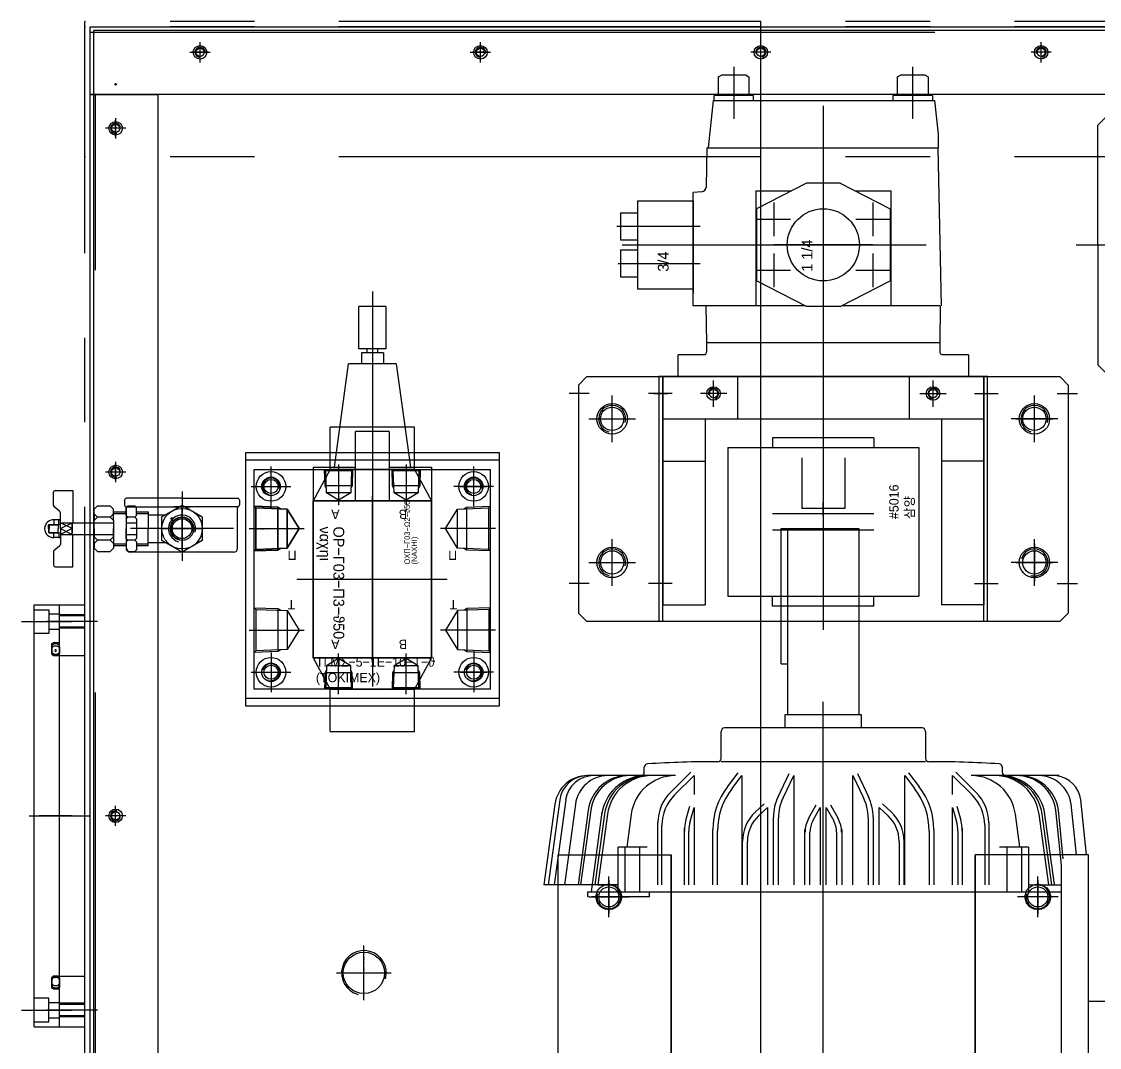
# Model space of a CAD drawing. Header units: millimetres. Extents: x 10462777 to 22643323, y 453826 to 1389191.
# Drawn here: x 11327809 to 11328447, y 601191 to 601799 of the extents above; entities that cross this region are included whole.
import ezdxf
from ezdxf.enums import TextEntityAlignment as Align

# ---------------------------------------------------------------- set-up
doc = ezdxf.new("R2010")
doc.units = ezdxf.units.MM
doc.header["$LTSCALE"] = 200
doc.header["$MEASUREMENT"] = 0
for name, pattern in [('CENTER', [2, 1.25, -0.25, 0.25, -0.25]), ('DASHED', [3.5, 2, -1.5]), ('HIDDEN', [3.75, 2.5, -1.25])]:
    doc.linetypes.add(name, pattern=pattern)
doc.layers.get('0').update_dxf_attribs({"linetype": 'CONTINUOUS'})
doc.layers.add('01-외형선', color=7, linetype='CONTINUOUS', lineweight=25)
for name, color, linetype in [('1', 1, 'CENTER'), ('1 Center', 1, 'CENTER'), ('2', 2, 'CONTINUOUS'), ('3 Hidden', 3, 'HIDDEN'), ('BOM', 6, 'CONTINUOUS'), ('BOM-T', 4, 'CONTINUOUS'), ('C', 1, 'CENTER'), ('CENTER', 1, 'CONTINUOUS'), ('HIDDEN', 7, 'HIDDEN'), ('THIN', 3, 'CONTINUOUS')]:
    doc.layers.add(name, color=color, linetype=linetype)
doc.styles.get("Standard").update_dxf_attribs({"font": 'SYMBOL'})

# ---------------------------------------------------------------- blocks, each defined once
blk = doc.blocks.new('A$C786C0FE7')
at = {"color": 1, "linetype": 'Continuous'}
for p, q in [((101.5, 96), (114.5, 96)), ((101.5, 96), (101.5, 80.9)), ((114.5, 96), (114.5, 10)), ((-49, 75.9), (-29, 78)), ((-29, 78), (-21, 78)), ((-21, 77.85), (72.5, 79.83)), ((-21, 10), (-21, 77.9)), ((72.5, 79.28), (94.5, 78.9)), ((72.5, 78.9), (72.5, 20.97)), ((94.5, 78.9), (99.5, 78.9)), ((94.5, 78.9), (94.5, -58.9)), ((-64, 70.27), (-63, 72)), ((-64, 70.27), (-64, 55.73)), ((-63, 72), (-52, 72)), ((-52, 74.66), (-49, 74.66)), ((-52, 74.66), (-52, 51.26)), ((-49, 10), (-49, 75.9)), ((-63, 54), (-64, 55.73)), ((-52, 54), (-63, 54)), ((-52, 51.26), (-49, 51.26)), ((0, 20), (15.21, 49.5)), ((4.5, 28.73), (4.5, 50)), ((4.5, 50), (72.5, 50)), ((15.21, 49.5), (57.79, 49.5)), ((73, 20), (57.79, 49.5)), ((0, 20), (0, 0)), ((73, 20), (73, 0)), ((-49, -55.05), (-49, 10)), ((-21, -58.9), (-21, 10)), ((114.5, 10), (114.5, -76)), ((73, 0), (57.79, -29.5)), ((0, 0), (15.21, -29.5)), ((72.5, -0.97), (72.5, -67)), ((4.5, -30), (4.5, -8.73)), ((-49, -31.26), (-52, -31.26)), ((-52, -31.26), (-52, -54.65)), ((4.5, -30), (72.5, -30)), ((15.21, -29.5), (57.79, -29.5)), ((-64, -35.73), (-63, -34)), ((-64, -35.73), (-64, -50.27)), ((-63, -34), (-52, -34)), ((-63, -52), (-64, -50.27)), ((-52, -52), (-63, -52)), ((-52, -54.74), (-49, -54.74)), ((-21, -58), (-49, -55.05)), ((2.11, -59.24), (-21, -58.84)), ((5.05, -61.98), (5.49, -67)), ((94.5, -58.9), (72.5, -59.28)), ((99.5, -58.9), (94.5, -58.9)), ((101.5, -60.9), (101.5, -76)), ((72.5, -67), (5.49, -67)), ((10.5, -67), (62.5, -67)), ((10.5, -100), (10.5, -67)), ((55.25, -67), (65, -67)), ((62.5, -100), (62.5, -67)), ((114.5, -76), (101.5, -76)), ((114.5, -76), (101.5, -76)), ((10.5, -100), (62.5, -100)), ((17.5, -110), (17.5, -100)), ((33.5, -110), (33.5, -100)), ((39.5, -110), (39.5, -100)), ((55.5, -110), (55.5, -100)), ((17.5, -110), (33.5, -110)), ((39.5, -110), (55.5, -110))]:
    blk.add_line(p, q, dxfattribs=at)
at = {"color": 1, "linetype": 'CENTER'}
for p, q in [((36.5, -79.34), (36.5, 70.93)), ((-38.18, 63), (-68.95, 63)), ((21.4, 49.35), (21.4, 29.35)), ((51.6, 49.35), (51.6, 29.35)), ((11.4, 39.35), (31.4, 39.35)), ((36.5, 39.35), (36.5, -19.35)), ((41.6, 39.35), (61.6, 39.35)), ((-45.87, 10), (214.81, 10)), ((11.5, 10), (61.5, 10)), ((21.4, -9.35), (21.4, -29.35)), ((51.6, -9.35), (51.6, -29.35)), ((11.4, -19.35), (31.4, -19.35)), ((41.6, -19.35), (61.6, -19.35)), ((-68.95, -43), (-38.18, -43)), ((25.5, -112.29), (25.5, -62.92)), ((36.5, -109.12), (36.5, -62.92)), ((47.5, -111.55), (47.5, -62.92))]:
    blk.add_line(p, q, dxfattribs=at)
at = {"color": 1, "linetype": 'DASHED'}
for p, q in [((162.5, 22.69), (192.5, 22.69)), ((192.5, 22.69), (192.5, -2.69)), ((162.5, -2.69), (192.5, -2.69))]:
    blk.add_line(p, q, dxfattribs=at)
at = {"color": 1, "linetype": 'Continuous'}
for centre, major_axis, start_param, end_param in [((99.5, 80.9), (1.41, 1.41), 3.926991, 5.497787), ((36.5, 10), (-15.1, 15.1), 3.926991, 10.210176), ((2.06, -62.24), (-2.12, 2.12), 4.014259, 5.480333), ((99.5, -60.9), (-1.41, 1.41), 3.926991, 5.497787)]:
    blk.add_ellipse(centre, major_axis=major_axis, ratio=1, start_param=start_param, end_param=end_param, dxfattribs=at)
blk = doc.blocks.new('A$C28DE4712')
at = {"rotation": 180}
blk.add_blockref('A$C786C0FE7', (857.1, 465.46), dxfattribs=at)
at = {"color": 1, "char_height": 6.4, "attachment_point": 7}
for s, insert in [('3/4', (804.74, 546.94)), ('1 1/4', (804.74, 461.79))]:
    blk.add_mtext(s, dxfattribs=dict(at, insert=insert))
blk = doc.blocks.new('A$C58A3008E')
at = {"color": 4}
for p, q in [((181.98, 158.89), (134.17, 165.43)), ((134.17, 136.93), (134.17, 165.43)), ((184.38, 156.04), (134.17, 162.91)), ((184.38, 152.54), (134.17, 159.41)), ((181.98, 146.76), (134.17, 153.3)), ((178.38, 139.17), (134.17, 145.22)), ((178.38, 137.66), (134.17, 143.71)), ((134.17, 121.45), (134.17, 141)), ((127, 139.5), (130, 139.5)), ((130, 139.5), (130, -141)), ((177.24, 131.03), (130, 137.5)), ((175.98, 129.55), (134.17, 135.28)), ((198.79, 87.6), (198.79, 139.62)), ((134.17, 133.48), (134.17, 121.45)), ((175.98, 127.76), (134.17, 133.48)), ((127, 102.87), (127, 121.45)), ((130, 121.45), (156.39, 121.45)), ((156.39, 104.33), (156.39, 121.45)), ((130, 117.28), (156.39, 117.28)), ((175.98, 113.74), (156.39, 116.42)), ((130, 108.72), (156.39, 108.72)), ((127, 102.87), (130, 102.87)), ((200.79, 106), (203.71, 106)), ((134.17, 97.94), (171.06, 97.94)), ((134.17, 95.55), (169.52, 95.55)), ((188.89, 90.47), (200.77, 78.38)), ((187.35, 88.07), (198.79, 76.43)), ((134.17, 82.2), (167.65, 82.2)), ((134.17, 79.62), (165.96, 79.62)), ((171.7, 78.81), (180, 76.43)), ((172.43, 81.35), (180.73, 78.97)), ((180, 76.43), (134.17, 76.43)), ((198.79, 76.43), (187.68, 76.43)), ((134.17, 65.44), (166.78, 65.44)), ((134.17, 62.66), (165.84, 62.66)), ((207, 0), (207, 60.5)), ((208.98, 60.5), (225, 60.5)), ((227, 0), (227, 58.5)), ((191.23, 54.03), (198.79, 48.22)), ((192.17, 56.81), (200.48, 50.42)), ((198.79, 48.22), (134.17, 48.22)), ((134.17, 47.77), (161.12, 47.77)), ((134.17, 44.91), (159.88, 44.91)), ((175.06, 38.35), (180, 33.09)), ((177.18, 40.34), (182.12, 35.09)), ((180, 33.09), (134.17, 33.09)), ((134.17, 29.52), (174.26, 29.52)), ((134.17, 26.57), (173.67, 26.57)), ((186.3, 26.78), (200.05, 20.16)), ((185.7, 23.83), (198.79, 17.54)), ((227, 22.5), (235, 22.5)), ((235, 22.5), (235, -22.5)), ((235, 21), (345, 21)), ((265, 25), (345, 25)), ((265, 25), (265, 21)), ((345, 25), (345, -21)), ((198.79, 17.54), (134.17, 17.54)), ((134.17, 10.88), (166.89, 10.88)), ((134.17, 7.9), (165.31, 7.9)), ((173.43, 8.72), (181.41, 4.31)), ((180, 1.76), (134.17, 1.76)), ((172.02, 6.16), (180, 1.76)), ((207, -60.5), (207, 0)), ((227, -58.5), (227, 0)), ((134.17, -1.76), (180, -1.76)), ((180, -1.76), (172.02, -6.16)), ((181.41, -4.31), (173.43, -8.72)), ((165.31, -7.9), (134.17, -7.9)), ((166.89, -10.88), (134.17, -10.88)), ((134.17, -17.54), (198.79, -17.54)), ((198.79, -17.54), (185.7, -23.83)), ((200.05, -20.16), (186.3, -26.78)), ((235, -22.5), (227, -22.5)), ((345, -21), (235, -21)), ((173.67, -26.57), (134.17, -26.57)), ((174.26, -29.52), (134.17, -29.52)), ((134.17, -33.09), (180, -33.09)), ((180, -33.09), (175.06, -38.34)), ((182.12, -35.09), (177.18, -40.34)), ((159.88, -44.91), (134.17, -44.91)), ((161.12, -47.77), (134.17, -47.77)), ((134.17, -48.22), (198.79, -48.22)), ((198.79, -48.22), (191.23, -54.03)), ((200.48, -50.42), (192.17, -56.81)), ((165.84, -62.66), (134.17, -62.66)), ((225, -60.5), (208.98, -60.5)), ((166.78, -65.44), (134.17, -65.44)), ((134.17, -76.43), (180, -76.43)), ((180, -76.43), (171.7, -78.81)), ((198.79, -76.43), (187.35, -88.07)), ((187.68, -76.43), (198.79, -76.43)), ((165.96, -79.62), (134.17, -79.62)), ((167.65, -82.2), (134.17, -82.2)), ((180.73, -78.97), (172.43, -81.35)), ((200.77, -78.38), (188.88, -90.47)), ((198.79, -139.62), (198.79, -87.6)), ((169.52, -95.55), (134.17, -95.55)), ((171.06, -97.94), (134.17, -97.94)), ((156.39, -121.45), (156.39, -104.33)), ((203.71, -106), (200.79, -106)), ((156.39, -108.72), (130, -108.72)), ((156.39, -116.42), (175.98, -113.74)), ((156.39, -117.28), (130, -117.28)), ((156.39, -121.45), (130, -121.45)), ((134.17, -121.45), (134.17, -141)), ((134.17, -133.48), (175.98, -127.76)), ((134.17, -135.28), (175.98, -129.55)), ((134.27, -136.91), (177.24, -131.03)), ((145.72, -141), (178.38, -137.66)), ((149.45, -142.09), (178.38, -139.17)), ((0, -141), (146, -141)), ((152, -149.84), (181.98, -146.76)), ((152, -155.93), (184.38, -152.54))]:
    blk.add_line(p, q, dxfattribs=at)
for centre, radius, start, end in [((179.35, 139.62), 19.44, 0.00001, 82.20685), ((182.12, 139.53), 16.67, 0.00002, 82.20685), ((182.12, 136.03), 16.67, 0.00002, 82.20685), ((179.35, 127.49), 19.44, 0.00001, 82.20685), ((175.18, 115.78), 23.61, 0.00013, 82.20685), ((175.18, 114.27), 23.61, 0.00008, 82.20685), ((172.4, 103.41), 26.39, 0, 82.20685), ((172.4, 101.61), 26.39, 0.00011, 82.20685), ((172, 104.5), 27, 6.93192, 81.21188), ((172.4, 87.6), 26.39, 0.00008, 82.20685), ((200.79, 108), 2, 183.50327, 269.99505), ((203.71, 104), 2, 3.99609, 90.00714), ((-326, 67), 533, 359.51806, 3.9956), ((171.06, 72.94), 25, 44.50882, 90.00004), ((169.52, 70.55), 25, 44.50881, 89.99998), ((165.96, 58.79), 23.47, 73.99341, 90.0002), ((165.96, 58.79), 20.83, 73.99341, 90.0002), ((166.78, 23.77), 41.67, 52.45213, 90.00004), ((165.84, 21), 41.67, 52.45209, 89.99998), ((208.98, 62.5), 2, 179.5183, 269.97175), ((225, 58.5), 2, 0, 89.99998), ((159.88, 24.08), 23.75, 43.23146, 90.00009), ((159.88, 24.08), 20.83, 43.23146, 90.00009), ((173.67, -1.21), 27.78, 64.3206, 90.00015), ((174.26, 1.74), 27.78, 64.3206, 90.00015), ((165.31, -5.99), 16.81, 61.07304, 90.00042), ((165.31, -5.99), 13.89, 61.07304, 90.00042), ((165.31, 5.99), 13.89, 269.99964, 298.92702), ((165.31, 5.99), 16.81, 269.99964, 298.92702), ((173.67, 1.21), 27.78, 269.99991, 295.67945), ((174.26, -1.74), 27.78, 269.99991, 295.67945), ((159.88, -24.08), 20.83, 269.99996, 316.76854), ((159.88, -24.08), 23.75, 269.99996, 316.76854), ((165.84, -21), 41.67, 270.00007, 307.54792), ((166.78, -23.77), 41.67, 270.00002, 307.54787), ((-326, -67), 533, 356.00441, 0.48194), ((208.98, -62.5), 2, 90.02823, 180.48168), ((225, -58.5), 2, 270.00007, 0), ((165.96, -58.79), 20.83, 269.99985, 286.00665), ((165.96, -58.79), 23.47, 269.99985, 286.00665), ((169.52, -70.55), 25, 270.00007, 315.49119), ((172.4, -87.6), 26.39, 277.79321, 359.99992), ((171.06, -72.94), 25, 270.00002, 315.49118), ((172.4, -101.61), 26.39, 277.79321, 359.99989), ((172.4, -103.41), 26.39, 277.79321, 360), ((172, -104.5), 27, 278.78818, 353.06809), ((172, -104.5), 27, 278.78818, 353.06809), ((200.79, -108), 2, 90.00495, 176.49673), ((203.71, -104), 2, 269.99291, 356.00391), ((175.18, -114.27), 23.61, 277.79321, 359.99992), ((175.18, -115.78), 23.61, 277.79321, 359.99987), ((179.35, -127.49), 19.44, 277.79321, 359.99999), ((182.12, -136.03), 16.67, 277.79321, 352.43477)]:
    blk.add_arc(centre, radius, start, end, dxfattribs=at)
at = {"layer": '3 Hidden'}
for p, q in [((-152, 157), (152, 157)), ((152, 157), (152, 90)), ((-152, 90), (152, 90)), ((-152, -90), (152, -90)), ((152, -157), (152, -90)), ((-152, -157), (152, -157))]:
    blk.add_line(p, q, dxfattribs=at)
for centre in [(127, 127), (127, -127)]:
    blk.add_circle(centre, 7.5, dxfattribs=at)
at = {"layer": 'C', "color": 4, "ltscale": 2.2}
for p, q in [((-307.6, 0), (360.51, 0)), ((65, -270), (65, -157))]:
    blk.add_line(p, q, dxfattribs=at)
at = {"layer": 'CENTER'}
for p, q in [((127, 139), (127, 115)), ((115, 127), (139, 127)), ((127, -139), (127, -115)), ((115, -127), (139, -127))]:
    blk.add_line(p, q, dxfattribs=at)
blk = doc.blocks.new('A$C1A6738FB')
at = {"color": 2}
for p, q in [((-44, 56.5), (-44, -56.5)), ((44, 56.5), (-44, 56.5)), ((44, 56.5), (44, -56.5)), ((-49.85, 30), (-44, 30)), ((-49.85, -30), (-49.85, 30)), ((-4.85, -30), (-4.85, 30)), ((4.85, -30), (4.85, 30)), ((49.85, 30), (44, 30)), ((49.85, -30), (49.85, 30)), ((-49.85, -30), (-44, -30)), ((49.85, -30), (44, -30)), ((44, -56.5), (-44, -56.5))]:
    blk.add_line(p, q, dxfattribs=at)
at = {"layer": 'CENTER', "color": 2}
blk.add_line((51.23, 0), (-51.23, 0), dxfattribs=at)
at = {"color": 2, "insert": (1.69, -39.06), "char_height": 5.5, "width": 35.7991, "attachment_point": 1}
blk.add_mtext('#5016\\P{\\fGulim|b0|i0|c129|p50;삼양}', dxfattribs=at)
blk = doc.blocks.new('A$C4DD64780')
at = {"color": 6}
for p, q in [((-82.5, -24.33), (-70.95, -12.78)), ((0, -12.78), (-70.95, -12.78)), ((0, -12.78), (70.95, -12.78)), ((82.5, -24.33), (70.95, -12.78)), ((-82.5, -24.33), (-82.5, -95.28)), ((82.5, -24.33), (82.5, -95.28)), ((-66.59, -31.38), (-66.59, -38.98)), ((-53.62, -31.38), (-53.62, -38.98)), ((53.62, -31.38), (53.62, -38.98)), ((66.59, -31.38), (66.59, -38.98)), ((-82.5, -166.23), (-82.5, -95.28)), ((82.5, -166.23), (82.5, -95.28)), ((-66.59, -159.19), (-66.59, -151.59)), ((-53.62, -159.19), (-53.62, -151.59)), ((53.62, -159.19), (53.62, -151.59)), ((66.59, -159.19), (66.59, -151.59)), ((-82.5, -166.23), (-70.95, -177.78)), ((82.5, -166.23), (70.95, -177.78)), ((0, -177.78), (-70.95, -177.78)), ((0, -177.78), (70.95, -177.78))]:
    blk.add_line(p, q, dxfattribs=at)
at = {"color": 6, "ltscale": 6}
for p, q in [((-52.83, -42.45), (-67.38, -27.91)), ((52.83, -42.45), (67.38, -27.91)), ((-52.83, -148.12), (-67.38, -162.66)), ((52.83, -148.12), (67.38, -162.66))]:
    blk.add_line(p, q, dxfattribs=at)
at = {"color": 6}
blk.add_lwpolyline([(-6.69, -129.61), (6.33, -129.61), (6.33, -121.67), (-6.69, -121.67)], close=True, dxfattribs=at)
for radius in [66.62, 53.44, 39.53, 21.17]:
    blk.add_circle((0, -95.28), radius, dxfattribs=at)
for centre, start, end in [((-60.1, -31.38), 0, 180), ((60.1, -31.38), 0, 180), ((-60.1, -38.98), 180, 0), ((60.1, -38.98), 180, 0), ((-60.1, -151.59), 0, 180), ((60.1, -151.59), 0, 180), ((-60.1, -159.19), 180, 0), ((60.1, -159.19), 180, 0)]:
    blk.add_arc(centre, 6.48, start, end, dxfattribs=at)
at = {"color": 6, "ltscale": 6}
for start, end in [(125.60243, 144.39757), (35.60243, 54.39757), (215.60243, 234.39757), (305.60243, 324.39757)]:
    blk.add_arc((0, -95.28), 85, start, end, dxfattribs=at)
at = {"layer": '1 Center', "color": 6, "linetype": 'CENTER', "ltscale": 6}
for p, q in [((0, 0), (0, -190.57)), ((-95.28, -95.28), (95.28, -95.28))]:
    blk.add_line(p, q, dxfattribs=at)
at = {"color": 6, "insert": (-4.88, -122.82), "char_height": 5.3625, "width": 50.3108, "attachment_point": 1}
blk.add_mtext('\\f굴림체|b0|i0|c129|p49;DHC', dxfattribs=at)
blk = doc.blocks.new('MCLBM1')
at = {"layer": 'BOM', "color": 0}
blk.add_circle((0, 0), 0.5, dxfattribs=at)
at = {"flags": 10}
blk.add_attdef('BM', text='', height=0.5, dxfattribs=at).set_placement((0, 0), align=Align.MIDDLE)
at = {"flags": 9}
for tag, p in [('WEIGHT', (0, -6)), ('SPEC', (0, -3)), ('NAME', (0, -1)), ('ENAME', (0, -2)), ('MATERIAL', (0, -4)), ('REMARK', (0, -5)), ('USER1', (0, -8)), ('USER2', (0, -9)), ('USER3', (0, -10)), ('USER4', (0, -11)), ('USER5', (0, -12)), ('USER6', (0, -13)), ('PRICE', (0, -7))]:
    blk.add_attdef(tag, p, '', height=0.5, dxfattribs=at)
blk = doc.blocks.new('A$C5FEA5793')
at = {"color": 6}
for p, q in [((17.6, 390), (947.6, 390)), ((947.6, -400), (947.6, 390)), ((155.6, 115), (459.6, 114.97)), ((459.6, 114.97), (459.6, 48)), ((459.6, 48), (155.6, 48)), ((459.6, -132), (155.6, -132)), ((459.6, -198.97), (459.6, -132)), ((155.6, -199), (459.6, -198.97))]:
    blk.add_line(p, q, dxfattribs=at)
blk.add_lwpolyline([(697.6, 300), (697.6, 150), (547.6, 150), (547.6, 300)], close=True)
for centre in [(482.6, 377), (686.1, 377), (889.6, 377), (934.6, 327), (934.6, 161), (934.6, -5), (934.6, -171)]:
    blk.add_circle(centre, 4, dxfattribs=at)
for centre, radius in [((567.6, 285), 4.19), ((677.6, 285), 4.19), ((389.6, 230), 12.24), ((567.6, 165), 4.19), ((677.6, 165), 4.19), ((434.6, 85), 5.92), ((632.6, 83), 6.92), ((717.6, 83), 6.92), ((434.6, -169), 5.92), ((632.6, -167), 6.92), ((717.6, -167), 6.92)]:
    blk.add_circle(centre, radius)
at = {"layer": 'CENTER'}
for p, q in [((477.8, 377), (487.4, 377)), ((482.6, 372.2), (482.6, 381.8)), ((681.3, 377), (690.9, 377)), ((686.1, 372.2), (686.1, 381.8)), ((884.8, 377), (894.4, 377)), ((889.6, 372.2), (889.6, 381.8)), ((929.8, 327), (939.4, 327)), ((934.6, 322.2), (934.6, 331.8)), ((567.6, 293), (567.6, 277)), ((677.6, 293), (677.6, 277)), ((575.6, 285), (559.6, 285)), ((669.6, 285), (685.6, 285)), ((389.6, 246.22), (389.6, 213.78)), ((373.38, 230), (405.82, 230)), ((567.6, 173), (567.6, 157)), ((677.6, 173), (677.6, 157)), ((575.6, 165), (559.6, 165)), ((669.6, 165), (685.6, 165)), ((929.8, 161), (939.4, 161)), ((934.6, 156.2), (934.6, 165.8)), ((434.6, 75), (434.6, 95)), ((632.6, 94), (632.6, 72)), ((717.6, 94), (717.6, 72)), ((444.6, 85), (424.6, 85)), ((621.6, 83), (643.6, 83)), ((706.6, 83), (728.6, 83)), ((929.8, -5), (939.4, -5)), ((934.6, -9.8), (934.6, -0.2)), ((434.6, -179), (434.6, -159)), ((632.6, -156), (632.6, -178)), ((717.6, -156), (717.6, -178)), ((444.6, -169), (424.6, -169)), ((643.6, -167), (621.6, -167)), ((706.6, -167), (728.6, -167)), ((929.8, -171), (939.4, -171)), ((934.6, -175.8), (934.6, -166.2))]:
    blk.add_line(p, q, dxfattribs=at)
at = {"layer": 'HIDDEN'}
for p, q in [((552.1, 150), (552.1, 300)), ((693.1, 150), (693.1, 300))]:
    blk.add_line(p, q, dxfattribs=at)
at = {"layer": 'THIN'}
for centre, radius, start, end in [((567.6, 285), 5, 165, 75), ((677.6, 285), 5, 255, 165), ((389.6, 230), 13.22, 255, 165), ((567.6, 165), 5, 165, 75), ((677.6, 165), 5, 255, 165), ((434.6, 85), 7, 75, 345), ((632.6, 83), 8, 255, 165), ((717.6, 83), 8, 255, 165), ((632.6, -167), 8, 165, 75), ((717.6, -167), 8, 255, 165), ((434.6, -169), 7, 75, 345)]:
    blk.add_arc(centre, radius, start, end, dxfattribs=at)
at = {"layer": 'BOM', "rotation": 270}
blk.add_blockref('MCLBM1', (682.6, 165), dxfattribs=at)
at = {"layer": 'BOM-T', "color": 4}
blk.add_text('PT 3/4 관용탭,깊이 14.1', height=0.6, dxfattribs=at).set_placement((390.2, 229.7), align=Align.MIDDLE_LEFT)
blk = doc.blocks.new('A$C5CCD1313')
for centre in [(-10, 65), (-10, -65)]:
    blk.add_circle(centre, 2.46)
at = {"layer": '01-외형선', "color": 11, "ltscale": 10}
for p, q in [((-140, 145), (-145, 140)), ((-5, 145), (-140, 145)), ((-5, 145), (0, 140)), ((-145, -140), (-145, 140)), ((0, 140), (0, -140)), ((0, 95), (-135, 95)), ((-135, 95), (-135, 70)), ((-50, 95), (-50, 70)), ((-25, 95), (-25, -95)), ((-25, 70), (-135, 70)), ((-25, -70), (-135, -70)), ((-135, -95), (-135, -70)), ((-50, -95), (-50, -70)), ((0, -95), (-135, -95)), ((-140, -145), (-145, -140)), ((-5, -145), (0, -140)), ((-5, -145), (-140, -145))]:
    blk.add_line(p, q, dxfattribs=at)
for centre in [(-110, 125), (-25, 125), (-110, -125), (-25, -125)]:
    blk.add_circle(centre, 9, dxfattribs=at)
at = {"layer": '2', "color": 11}
for p, q in [((0, 50.8), (-25, 50.8)), ((0, -50.8), (-25, -50.8))]:
    blk.add_line(p, q, dxfattribs=at)
at = {"layer": 'CENTER'}
for p, q in [((-122.5, 138.54), (-122.5, 150.54)), ((-10, 138.54), (-10, 150.54)), ((-110, 138.8), (-110, 111.2)), ((-25, 138.8), (-25, 111.2)), ((-123.8, 125), (-96.2, 125)), ((-38.8, 125), (-11.2, 125)), ((-10, 59), (-10, 71)), ((-16, 65), (-4, 65)), ((4.8, 0), (-149.8, 0)), ((-10, -59), (-10, -71)), ((-16, -65), (-4, -65)), ((-110, -138.8), (-110, -111.2)), ((-25, -138.8), (-25, -111.2)), ((-123.8, -125), (-96.2, -125)), ((-38.8, -125), (-11.2, -125)), ((-122.5, -138.54), (-122.5, -150.54)), ((-10, -138.54), (-10, -150.54))]:
    blk.add_line(p, q, dxfattribs=at)
at = {"layer": 'THIN'}
for centre, start, end in [((-10, 65), 195, 105), ((-10, -65), 255, 165)]:
    blk.add_arc(centre, 3, start, end, dxfattribs=at)
blk = doc.blocks.new('A$C1C00764F')
for points in [[(427, -334.77), (-427, -334.77), (-427, -294.77), (427, -294.77)], [(427, -1088.77), (427, -294.77), (467, -294.77), (467, -1088.77)]]:
    blk.add_lwpolyline(points, close=True)
for centre in [(0, -309.77), (203.5, -309.77), (407, -309.77), (452, -359.77), (452, -359.77), (452, -525.77), (452, -525.77), (452, -691.77), (452, -691.77), (452, -857.77), (452, -857.77)]:
    blk.add_circle(centre, 2.46)
at = {"layer": '3 Hidden'}
for p, q in [((-427, -297.77), (427, -297.77)), ((464, -294.77), (464, -1088.77))]:
    blk.add_line(p, q, dxfattribs=at)
at = {"layer": 'CENTER'}
for p, q in [((0, -315.77), (0, -303.77)), ((203.5, -315.77), (203.5, -303.77)), ((407, -315.77), (407, -303.77)), ((-6, -309.77), (6, -309.77)), ((209.5, -309.77), (197.5, -309.77)), ((413, -309.77), (401, -309.77)), ((452, -353.77), (452, -365.77)), ((452, -353.77), (452, -365.77)), ((446, -359.77), (458, -359.77)), ((446, -359.77), (458, -359.77)), ((452, -519.77), (452, -531.77)), ((452, -519.77), (452, -531.77)), ((446, -525.77), (458, -525.77)), ((446, -525.77), (458, -525.77)), ((452, -697.77), (452, -685.77)), ((452, -697.77), (452, -685.77)), ((446, -691.77), (458, -691.77)), ((446, -691.77), (458, -691.77)), ((452, -863.77), (452, -851.77)), ((452, -863.77), (452, -851.77)), ((446, -857.77), (458, -857.77)), ((446, -857.77), (458, -857.77))]:
    blk.add_line(p, q, dxfattribs=at)
at = {"layer": 'THIN'}
for centre, start, end in [((0, -309.77), 345, 255), ((203.5, -309.77), 285, 195), ((407, -309.77), 285, 195), ((452, -359.77), 255, 165), ((452, -359.77), 255, 165), ((452, -525.77), 255, 165), ((452, -525.77), 255, 165), ((452, -691.77), 195, 105), ((452, -691.77), 195, 105), ((452, -857.77), 195, 105), ((452, -857.77), 195, 105)]:
    blk.add_arc(centre, 3, start, end, dxfattribs=at)
at = {"layer": 'BOM', "rotation": 90}
blk.add_blockref('MCLBM1', (433, -309.77), dxfattribs=at)
blk = doc.blocks.new('A$C21490F30')
at = {"color": 150}
for p, q in [((-15, 125), (-15, -125)), ((-15, 125), (0, 125)), ((0, 125), (0, -125)), ((0, 118.32), (-15, 118.32)), ((0, 111.68), (-15, 111.68)), ((-15, 95), (0, 95)), ((-15, -95), (0, -95)), ((0, -111.68), (-15, -111.68)), ((0, -118.32), (-15, -118.32)), ((-15, -125), (0, -125))]:
    blk.add_line(p, q, dxfattribs=at)
at = {"layer": '1', "color": 150}
blk.add_line((-18, 0), (3, 0), dxfattribs=at)
at = {"layer": 'CENTER', "color": 150}
for p, q in [((7.5, 115), (-22.5, 115)), ((7.5, -115), (-22.5, -115))]:
    blk.add_line(p, q, dxfattribs=at)
at = {"layer": 'THIN', "color": 150}
for p, q in [((0, 119), (-15, 119)), ((0, 111), (-15, 111)), ((0, -111), (-15, -111)), ((0, -119), (-15, -119))]:
    blk.add_line(p, q, dxfattribs=at)
blk = doc.blocks.new('A$C6E2B117E')
at = {"color": 73}
for p, q in [((390.2, -1507.87), (390.2, -707.47)), ((390.2, -707.47), (470.2, -707.47)), ((467, -1507.87), (467, -707.47)), ((470.2, -1507.87), (470.2, -707.47))]:
    blk.add_line(p, q, dxfattribs=at)
blk = doc.blocks.new('A$C2F8A48B9')
at = {"color": 73}
for p, q in [((-934, 800.4), (0, 800.4)), ((0, 0), (0, 800.4)), ((-934, 797.2), (0, 797.2))]:
    blk.add_line(p, q, dxfattribs=at)
blk = doc.blocks.new('A$C259362EE')
at = {"layer": 'CENTER'}
blk.add_line((-470, 0), (470, 0), dxfattribs=at)
for name, p in [('A$C6E2B117E', (0, 1107.67)), ('A$C2F8A48B9', (467, -400.2))]:
    blk.add_blockref(name, p)
blk = doc.blocks.new('A$C76F92739')
at = {"color": 2}
for p, q in [((0, 97.3), (-145, 97.3)), ((-145, -97.3), (-145, 97.3)), ((0, -97.3), (0, 97.3)), ((-145, -97.3), (0, -97.3))]:
    blk.add_line(p, q, dxfattribs=at)
for centre in [(-10, 65), (-10, -65)]:
    blk.add_circle(centre, 4, dxfattribs=at)
at = {"layer": '3 Hidden', "color": 2}
for p, q in [((-145, 95), (0, 95)), ((-145, -95), (0, -95))]:
    blk.add_line(p, q, dxfattribs=at)
at = {"layer": 'CENTER', "color": 2}
for p, q in [((-122.5, 89.45), (-122.5, 103.45)), ((-10, 89.45), (-10, 103.45)), ((-10, 100.3), (-10, 92)), ((-122.5, -89.45), (-122.5, -103.45)), ((-10, -89.45), (-10, -103.45))]:
    blk.add_line(p, q, dxfattribs=at)
at = {"layer": 'CENTER'}
for p, q in [((-10, 57.2), (-10, 72.8)), ((-17.8, 65), (-2.2, 65)), ((-10, -57.2), (-10, -72.8)), ((-17.8, -65), (-2.2, -65))]:
    blk.add_line(p, q, dxfattribs=at)
blk = doc.blocks.new('A$C66876C6B')
at = {"color": 203}
for p, q in [((-18, 125), (-18, -125)), ((-18, 125), (-3, 125)), ((-18, 122), (-9.4, 122)), ((-9.4, 122), (-9.4, 108)), ((-3, 125), (-3, -125)), ((-9.4, 119.5), (-3, 119.5)), ((-9.4, 110.5), (-3, 110.5)), ((-9.4, 108), (-18, 108)), ((-6.8, 102.5), (-3, 102.5)), ((-7.6, 101.73), (-7.6, 99.8)), ((-7.6, 95.8), (-7.6, 101.7)), ((-3, 99.8), (-3, 101.73)), ((-3, 95), (-6.8, 95)), ((-6.8, -95), (-3, -95)), ((-7.6, -101.7), (-7.6, -95.8)), ((-7.6, -101.73), (-7.6, -99.8)), ((-3, -99.8), (-3, -101.73)), ((-9.4, -108), (-18, -108)), ((-9.4, -122), (-9.4, -108)), ((-3, -102.5), (-6.8, -102.5)), ((-9.4, -110.5), (-3, -110.5)), ((-9.4, -119.5), (-3, -119.5)), ((-18, -122), (-9.4, -122)), ((-18, -125), (-3, -125))]:
    blk.add_line(p, q, dxfattribs=at)
for centre, radius, start, end in [((-6.8, 101.7), 0.8, 90, 180), ((-5.3, 99.73), 2.3, 0, 180), ((-5.3, 97.8), 2.3, 180, 0), ((-6.8, 95.8), 0.8, 180, 270), ((-6.8, -95.8), 0.8, 90, 180), ((-5.3, -97.8), 2.3, 0, 180), ((-5.3, -99.73), 2.3, 180, 0), ((-6.8, -101.7), 0.8, 180, 270)]:
    blk.add_arc(centre, radius, start, end, dxfattribs=at)
at = {"layer": '1', "color": 203}
blk.add_line((-21, 0), (0, 0), dxfattribs=at)
at = {"layer": 'CENTER', "color": 203}
for p, q in [((-25.5, 115), (4.5, 115)), ((4.5, 0), (-15.1, 0)), ((-25.5, -115), (4.5, -115))]:
    blk.add_line(p, q, dxfattribs=at)
blk = doc.blocks.new('A$C4A072D0C')
at = {"color": 0, "linetype": 'CENTER'}
for p, q in [((0, 44.5), (0, -44.5)), ((-170.33, 0.17), (63.4, 0.17))]:
    blk.add_line(p, q, dxfattribs=at)
at = {"color": 0, "linetype": 'Continuous'}
for p, q in [((-66.5, 10.17), (-66.5, 35.17)), ((-66.5, 35.17), (46.5, 35.17)), ((-46.5, -34.83), (-46.5, 35.17)), ((46.5, 35.17), (46.5, -34.83)), ((-127.5, 14.35), (-66.5, 22.67)), ((-127.5, 14.35), (-127.5, -14.02)), ((-161.5, 8.17), (-136.5, 8.17)), ((-161.5, 8.17), (-161.5, -7.83)), ((-136.5, 8.17), (-136.5, -7.83)), ((-134, 6.67), (-127.5, 6.67)), ((-134, 6.67), (-134, -6.33)), ((-87.5, 10.17), (-46.5, 10.17)), ((-87.5, 10.17), (-87.5, -9.83)), ((-136.5, 3.17), (-134, 3.17)), ((-134, -2.83), (-136.5, -2.83)), ((-134, -6.33), (-127.5, -6.33)), ((-136.5, -7.83), (-161.5, -7.83)), ((-46.5, -9.83), (-87.5, -9.83)), ((-66.5, -34.83), (-66.5, -9.83)), ((-66.5, -22.33), (-127.5, -14.02)), ((-66.5, -34.83), (46.5, -34.83))]:
    blk.add_line(p, q, dxfattribs=at)
at = {"color": 0}
for s, p in [('OR-G03-P3-J50', (-31.3, -22.9)), ('nachi', (-31.3, -30.99))]:
    blk.add_text(s, height=6.4, dxfattribs=at).set_placement(p)
blk = doc.blocks.new('A$C42123AEE')
at = {"color": 0, "linetype": 'Continuous'}
for p, q in [((-46.5, 70), (-65, 60)), ((-46.5, 70), (-46.5, 0)), ((-46.5, 70), (46.5, 70)), ((46.5, 0), (46.5, 70)), ((65, 60), (46.5, 70)), ((-90, 60), (-90, 10)), ((-90, 60), (-65, 60)), ((-65, 60), (-65, 10)), ((65, 10), (65, 60)), ((65, 60), (90, 60)), ((90, 10), (90, 60)), ((-90, 10), (-65, 10)), ((-46.5, 0), (-65, 10)), ((65, 10), (46.5, 0)), ((65, 10), (90, 10)), ((-46.5, 0), (46.5, 0))]:
    blk.add_line(p, q, dxfattribs=at)
at = {"color": 0, "linetype": 'CENTER'}
blk.add_line((0, 0), (0, 70), dxfattribs=at)
at = {"layer": 'CENTER'}
blk.add_line((-49.5, 35), (49.5, 35), dxfattribs=at)
at = {"color": 0}
for s, p in [('OCP-G03-W2-J50', (8.81, 12.79)), ('(NACHI)', (8.81, 8.6))]:
    blk.add_text(s, height=3.2, dxfattribs=at).set_placement(p)
blk = doc.blocks.new('A$C225B1B74')
at = {"color": 2, "ltscale": 8}
for p, q in [((-2.18, 79), (-2.5, 78.66)), ((-2.5, 78.66), (-2.5, 72)), ((-2.5, 78.66), (0, 78.66)), ((-2.18, 79), (-2.18, 73.4)), ((0, 79), (-2.18, 79)), ((0, 79), (2.18, 79)), ((0, 79), (2.18, 79)), ((2.5, 78.66), (0, 78.66)), ((2.5, 78.66), (0, 78.66)), ((2.18, 79), (2.18, 73.4)), ((2.18, 79), (2.18, 73.4)), ((2.18, 79), (2.5, 78.66)), ((2.18, 79), (2.5, 78.66)), ((2.5, 78.66), (2.5, 72)), ((2.5, 78.66), (2.5, 72)), ((-22.51, 75.19), (-22.51, 64.74)), ((-13.82, 76.19), (-21.51, 76.19)), ((-10.21, 72.37), (-13.04, 75.82)), ((-3.5, 72), (-9.43, 72)), ((-5.32, 71.9), (-5.32, 75.9)), ((-5.32, 75.9), (-2.46, 75.9)), ((-2.46, 73.04), (-5.32, 73.04)), ((-5.32, 73.04), (-5.32, 71.9)), ((0, 65), (-3.5, 72)), ((0, 72), (-3.5, 65)), ((-3.5, 72), (-3.5, 65)), ((-3.5, 72), (-3.5, 40.5)), ((0, 72), (-3.5, 72)), ((-2.18, 73.4), (-2.5, 73.17)), ((-2.5, 73.4), (0, 73.4)), ((2.5, 73.4), (0, 73.4)), ((2.5, 73.4), (0, 73.4)), ((0, 72), (3.5, 65)), ((0, 65), (3.5, 72)), ((0, 72), (3.5, 72)), ((0, 72), (3.5, 72)), ((2.18, 73.4), (2.5, 73.17)), ((2.18, 73.4), (2.5, 73.17)), ((5.32, 75.9), (2.46, 75.9)), ((2.46, 73.04), (5.32, 73.04)), ((3.5, 72), (3.5, 65)), ((3.5, 72), (9.43, 72)), ((3.5, 72), (3.5, 40.5)), ((5.32, 71.9), (5.32, 75.9)), ((5.32, 73.04), (5.32, 71.9)), ((10.21, 72.37), (13.04, 75.82)), ((13.82, 76.19), (21.51, 76.19)), ((22.51, 75.19), (22.51, 64.74)), ((-22.51, 64.74), (-3.5, 64.74)), ((-3.5, 65), (2.74, 65)), ((3.5, 65), (-2.74, 65)), ((22.51, 64.74), (3.5, 64.74)), ((-11.5, 52), (-13.5, 50)), ((-8.75, 52), (-11.5, 52)), ((-8.75, 52), (-4.75, 52)), ((-8.75, 52), (-6.75, 50)), ((-4.75, 52), (-6.75, 50)), ((0, 52), (-4.75, 52)), ((0, 52), (4.75, 52)), ((8.75, 52), (4.75, 52)), ((4.75, 52), (6.75, 50)), ((8.75, 52), (6.75, 50)), ((8.75, 52), (11.5, 52)), ((11.5, 52), (13.5, 50)), ((-13.5, 50), (-13.5, 42.5)), ((-6.75, 42.5), (-6.75, 50)), ((6.75, 42.5), (6.75, 50)), ((13.5, 50), (13.5, 42.5)), ((-13.5, 42.5), (-11.5, 40.5)), ((-4.75, 40.5), (-11.5, 40.5)), ((-8.75, 40.5), (-6.75, 42.5)), ((-6.75, 42.5), (-4.75, 40.5)), ((0, 40.5), (-5, 40.5)), ((-4.75, 40.5), (0, 40.5)), ((4.75, 40.5), (0, 40.5)), ((6.75, 42.5), (4.75, 40.5)), ((4.75, 40.5), (11.5, 40.5)), ((8.75, 40.5), (6.75, 42.5)), ((13.5, 42.5), (11.5, 40.5)), ((-12.5, 33), (-13.5, 32)), ((-13.5, 32), (-13.5, 28)), ((-7.75, 33), (-12.5, 33)), ((-7.75, 33), (-6.75, 32)), ((-6.75, 32), (-5.75, 33)), ((-6.75, 28), (-6.75, 32)), ((6.75, 32), (5.75, 33)), ((7.75, 33), (6.75, 32)), ((6.75, 28), (6.75, 32)), ((7.75, 33), (12.5, 33)), ((12.5, 33), (13.5, 32)), ((13.5, 32), (13.5, 28)), ((-13.5, 28), (-12.5, 27)), ((-7.75, 27), (-12.5, 27)), ((-6.75, 28), (-7.75, 27)), ((-6.75, 28), (-5.75, 27)), ((6.75, 28), (5.75, 27)), ((6.75, 28), (7.75, 27)), ((7.75, 27), (12.5, 27)), ((13.5, 28), (12.5, 27))]:
    blk.add_line(p, q, dxfattribs=at)
at = {"color": 2}
for p, q in [((-10, 40.5), (-10, 33)), ((-9, 40.5), (-9, 33)), ((9, 40.5), (9, 33)), ((10, 40.5), (10, 33)), ((-5.75, 33), (0, 33)), ((-3.5, 33.02), (-3.5, 27.04)), ((5.75, 33), (0, 33)), ((3.5, 33.02), (3.5, 27.04)), ((-10, 27), (-10, 20)), ((-9, 27), (-9, 20)), ((5.75, 27), (-5.75, 27)), ((9, 27), (9, 20)), ((10, 27), (10, 20)), ((-10, 20), (0, 20)), ((-8.17, 20), (-8.17, 9.85)), ((10, 20), (0, 20)), ((8.17, 20), (8.17, 9.85))]:
    blk.add_line(p, q, dxfattribs=at)
blk.add_lwpolyline([(6.93, -12), (-6.93, -12), (-13.86, 0), (-6.93, 12), (6.93, 12), (13.86, 0), (6.93, -12)], dxfattribs=at)
for radius in [12, 12, 6.92, 5.85]:
    blk.add_circle((0, 0), radius, dxfattribs=at)
at = {"color": 2, "ltscale": 8}
for centre, radius, start, end in [((0.12, 75.9), 5.44, 91.26039, 180), ((-0.12, 75.9), 5.44, 0, 88.73961), ((-21.51, 75.19), 1, 90, 180), ((-13.82, 75.19), 1, 39.37177, 90), ((-9.43, 73), 1, 219.37177, 270), ((9.43, 73), 1, 270, 320.62823), ((13.82, 75.19), 1, 90, 140.62823), ((21.51, 75.19), 1, 0, 90)]:
    blk.add_arc(centre, radius, start, end, dxfattribs=at)
at = {"layer": 'CENTER', "color": 2}
for p, q in [((0, 12.5), (0, -12.5)), ((0, 6.58), (0, -6.58)), ((-12.5, 0), (12.5, 0)), ((-6.58, 0), (6.58, 0))]:
    blk.add_line(p, q, dxfattribs=at)
at = {"layer": 'THIN', "color": 2}
for radius in [8, 6.58]:
    blk.add_arc((0, 0), radius, 255, 165, dxfattribs=at)
at = {"layer": 'BOM', "color": 2}
blk.add_blockref('MCLBM1', (6, 6), dxfattribs=at)
at = {"layer": 'BOM-T', "color": 2}
blk.add_text('PT 1/4 관용탭,깊이 9.4', height=0.6, dxfattribs=at).set_placement((0.6, -0.3), align=Align.MIDDLE_LEFT)
blk = doc.blocks.new('A$C641C3A8F')
at = {"color": 1}
for p, q in [((-18, 0), (-18, 32.82)), ((-16.82, 34), (-14.05, 34)), ((11.63, 32.87), (-12.87, 32.87)), ((11.63, 32.87), (-12.87, 32.87)), ((-12.87, 32.82), (-12.87, -4.95)), ((14, 30.51), (14, -30.51)), ((-18, 0), (-18, -32.82)), ((-12.87, -32.82), (-12.87, 4.95)), ((-16.82, -34), (-14.05, -34)), ((11.63, -32.87), (-12.87, -32.87)), ((11.63, -32.87), (-12.87, -32.87))]:
    blk.add_line(p, q, dxfattribs=at)
at = {"color": 1, "linetype": 'CENTER', "ltscale": 5}
for p, q in [((0, 30.51), (0, -30.51)), ((-21.92, 0), (19.11, 0))]:
    blk.add_line(p, q, dxfattribs=at)
at = {"color": 1}
for centre, radius, start, end in [((-16.82, 32.82), 1.18, 90, 180), ((-14.05, 32.82), 1.18, 0, 90), ((11.63, 30.51), 2.37, 0, 90), ((11.63, -30.51), 2.37, 270, 0), ((-16.82, -32.82), 1.18, 180, 270), ((-14.05, -32.82), 1.18, 270, 0)]:
    blk.add_arc(centre, radius, start, end, dxfattribs=at)

msp = doc.modelspace()

# ---------------------------------------------------------------- linework, layer by layer
for p, q in [((11327946.8044, 601403.43547), (11327946.8044, 601533.43547)), ((11327946.8044, 601533.43547), (11328086.8044, 601533.43547)), ((11328086.8044, 601403.43547), (11328086.8044, 601533.43547)), ((11327960.9044, 601511.21534), (11327960.9044, 601485.65559)), ((11327966.3473, 601510.06323), (11327966.3473, 601486.8077)), ((11328086.8044, 601403.43547), (11327946.8044, 601403.43547))]:
    msp.add_line(p, q)
for points in [[(11327946.8044, 601511.65597), (11327947.78642, 601510.67395), (11327947.78642, 601486.19699), (11327946.8044, 601485.21497)], [(11327947.78642, 601510.67395), (11327966.3473, 601510.06323), (11327973.41319, 601498.43547), (11327966.3473, 601486.8077), (11327947.78642, 601486.19699)]]:
    msp.add_lwpolyline(points)
for points in [[(11327831.6044, 601423.4387), (11327827.8044, 601423.4387, -0.414213562), (11327827.0044, 601424.2387), (11327827.0044, 601430.1387, -0.414213562), (11327827.8044, 601430.9387), (11327831.6044, 601430.9387)], [(11327831.6044, 601225.9387), (11327827.8044, 601225.9387, -0.414213562), (11327827.0044, 601226.7387), (11327827.0044, 601232.6387, -0.414213562), (11327827.8044, 601233.4387), (11327831.6044, 601233.4387)]]:
    msp.add_lwpolyline(points, format="xyb")
for points in [[(11327831.6044, 601424.6057, -0.507389883), (11327827.0044, 601424.6057), (11327827.0044, 601427.9717, -0.507389883), (11327831.6044, 601427.9717)], [(11327831.6044, 601228.9057, -0.507389883), (11327827.0044, 601228.9057), (11327827.0044, 601232.2717, -0.507389883), (11327831.6044, 601232.2717)]]:
    msp.add_lwpolyline(points, format="xyb", close=True)
for centre, radius in [((11327956.8044, 601523.43547), 8.75), ((11328076.8044, 601523.43547), 8.75), ((11327956.8044, 601523.43547), 5.5), ((11328076.8044, 601523.43547), 5.5), ((11327956.8044, 601413.43547), 8.75), ((11328076.8044, 601413.43547), 8.75), ((11327956.8044, 601413.43547), 5.5), ((11328076.8044, 601413.43547), 5.5)]:
    msp.add_circle(centre, radius)
at = {"layer": '3 Hidden'}
for p, q in [((11327996.8044, 601536.43547), (11327996.8044, 601512.33291)), ((11328036.8044, 601536.43547), (11328036.8044, 601512.33291)), ((11328004.83227, 601523.73547), (11327988.77652, 601523.73547)), ((11328003.98339, 601519.72507), (11327989.62541, 601519.72507)), ((11328044.83227, 601523.73547), (11328028.77652, 601523.73547)), ((11328043.98339, 601519.72507), (11328029.62541, 601519.72507)), ((11327960.9044, 601485.65559), (11327960.9044, 601511.21534)), ((11328072.7044, 601485.65559), (11328072.7044, 601511.21534)), ((11327966.3473, 601486.8077), (11327966.3473, 601510.06323)), ((11328067.2615, 601486.8077), (11328067.2615, 601510.06323)), ((11327943.8044, 601498.43547), (11327976.41319, 601498.43547)), ((11328089.8044, 601498.43547), (11328057.19561, 601498.43547)), ((11327960.9044, 601451.21534), (11327960.9044, 601425.65559)), ((11327966.3473, 601450.06323), (11327966.3473, 601426.8077)), ((11328067.2615, 601450.06323), (11328067.2615, 601426.8077)), ((11328072.7044, 601451.21534), (11328072.7044, 601425.65559)), ((11327943.8044, 601438.43547), (11327976.41319, 601438.43547)), ((11328089.8044, 601438.43547), (11328057.19561, 601438.43547)), ((11327996.8044, 601400.43547), (11327996.8044, 601424.53802)), ((11328036.8044, 601400.43547), (11328036.8044, 601424.53802)), ((11328003.98339, 601417.14587), (11327989.62541, 601417.14587)), ((11328043.98339, 601417.14587), (11328029.62541, 601417.14587)), ((11328004.83227, 601413.13547), (11327988.77652, 601413.13547)), ((11328044.83227, 601413.13547), (11328028.77652, 601413.13547))]:
    msp.add_line(p, q, dxfattribs=at)
for points in [[(11327989.53925, 601522.48222), (11327988.77652, 601523.73547), (11327988.4734, 601533.43547)], [(11328005.1354, 601533.43547), (11328004.41184, 601532.7119), (11327989.19696, 601532.7119), (11327988.4734, 601533.43547)], [(11328004.41184, 601532.7119), (11328003.98339, 601519.72507), (11327996.8044, 601515.33291), (11327989.62541, 601519.72507), (11327989.19696, 601532.7119)], [(11328005.1354, 601533.43547), (11328004.83227, 601523.73547), (11328004.06955, 601522.48222)], [(11328029.53925, 601522.48222), (11328028.77652, 601523.73547), (11328028.4734, 601533.43547)], [(11328045.1354, 601533.43547), (11328044.41184, 601532.7119), (11328029.19696, 601532.7119), (11328028.4734, 601533.43547)], [(11328044.41184, 601532.7119), (11328043.98339, 601519.72507), (11328036.8044, 601515.33291), (11328029.62541, 601519.72507), (11328029.19696, 601532.7119)], [(11328045.1354, 601533.43547), (11328044.83227, 601523.73547), (11328044.06955, 601522.48222)], [(11327962.60531, 601510.18017), (11327960.9044, 601511.21534), (11327946.8044, 601511.65597)], [(11327946.8044, 601485.21497), (11327947.78642, 601486.19699), (11327947.78642, 601510.67395), (11327946.8044, 601511.65597)], [(11328071.00349, 601510.18017), (11328072.7044, 601511.21534), (11328086.8044, 601511.65597)], [(11328086.8044, 601485.21497), (11328085.82238, 601486.19699), (11328085.82238, 601510.67395), (11328086.8044, 601511.65597)], [(11327947.78642, 601486.19699), (11327966.3473, 601486.8077), (11327973.41319, 601498.43547), (11327966.3473, 601510.06323), (11327947.78642, 601510.67395)], [(11328085.82238, 601486.19699), (11328067.2615, 601486.8077), (11328060.19561, 601498.43547), (11328067.2615, 601510.06323), (11328085.82238, 601510.67395)], [(11327946.8044, 601485.21497), (11327960.9044, 601485.65559), (11327962.60531, 601486.69077)], [(11328086.8044, 601485.21497), (11328072.7044, 601485.65559), (11328071.00349, 601486.69077)], [(11327946.8044, 601451.65597), (11327960.9044, 601451.21534), (11327962.60531, 601450.18017)], [(11327946.8044, 601451.65597), (11327947.78642, 601450.67395), (11327947.78642, 601426.19699), (11327946.8044, 601425.21497)], [(11327947.78642, 601450.67395), (11327966.3473, 601450.06323), (11327973.41319, 601438.43547), (11327966.3473, 601426.8077), (11327947.78642, 601426.19699)], [(11328085.82238, 601450.67395), (11328067.2615, 601450.06323), (11328060.19561, 601438.43547), (11328067.2615, 601426.8077), (11328085.82238, 601426.19699)], [(11328086.8044, 601451.65597), (11328072.7044, 601451.21534), (11328071.00349, 601450.18017)], [(11328086.8044, 601451.65597), (11328085.82238, 601450.67395), (11328085.82238, 601426.19699), (11328086.8044, 601425.21497)], [(11327962.60531, 601426.69077), (11327960.9044, 601425.65559), (11327946.8044, 601425.21497)], [(11328071.00349, 601426.69077), (11328072.7044, 601425.65559), (11328086.8044, 601425.21497)], [(11328004.41184, 601404.15903), (11328003.98339, 601417.14587), (11327996.8044, 601421.53802), (11327989.62541, 601417.14587), (11327989.19696, 601404.15903)], [(11328044.41184, 601404.15903), (11328043.98339, 601417.14587), (11328036.8044, 601421.53802), (11328029.62541, 601417.14587), (11328029.19696, 601404.15903)], [(11327989.53925, 601414.38872), (11327988.77652, 601413.13547), (11327988.4734, 601403.43547)], [(11328005.1354, 601403.43547), (11328004.83227, 601413.13547), (11328004.06955, 601414.38872)], [(11328029.53925, 601414.38872), (11328028.77652, 601413.13547), (11328028.4734, 601403.43547)], [(11328045.1354, 601403.43547), (11328044.83227, 601413.13547), (11328044.06955, 601414.38872)], [(11328005.1354, 601403.43547), (11328004.41184, 601404.15903), (11327989.19696, 601404.15903), (11327988.4734, 601403.43547)], [(11328045.1354, 601403.43547), (11328044.41184, 601404.15903), (11328029.19696, 601404.15903), (11328028.4734, 601403.43547)]]:
    msp.add_lwpolyline(points, dxfattribs=at)
at = {"layer": 'CENTER'}
for p, q in [((11327956.8044, 601511.68547), (11327956.8044, 601535.18547)), ((11328076.8044, 601511.68547), (11328076.8044, 601535.18547)), ((11327945.0544, 601523.43547), (11327968.5544, 601523.43547)), ((11328088.5544, 601523.43547), (11328065.0544, 601523.43547)), ((11327943.8044, 601498.43547), (11327976.41319, 601498.43547)), ((11327956.8044, 601425.18547), (11327956.8044, 601401.68547)), ((11328076.8044, 601425.18547), (11328076.8044, 601401.68547)), ((11327945.0544, 601413.43547), (11327968.5544, 601413.43547)), ((11328088.5544, 601413.43547), (11328065.0544, 601413.43547)), ((11327831.6044, 601328.4387), (11327827.0044, 601328.4387))]:
    msp.add_line(p, q, dxfattribs=at)
at = {"layer": 'THIN'}
for points in [[(11327946.8044, 601511.65597), (11327960.9044, 601511.21534), (11327962.60531, 601510.18017)], [(11327962.60531, 601486.69077), (11327960.9044, 601485.65559), (11327946.8044, 601485.21497)]]:
    msp.add_lwpolyline(points, dxfattribs=at)

# ---------------------------------------------------------------- block references
at = {"extrusion": (0, 0, -1), "xscale": -1, "zscale": -1}
for name, p, rotation in [('A$C1C00764F', (-11327555.03236, 601328.4387), 270.0000000000001), ('A$C5FEA5793', (-11328241.80414, 600845.83957), 270.0000000000001), ('A$C28DE4712', (-11328739.26499, 600845.83957), 270.0000000000001), ('A$C4DD64780', (-11328433.52195, 601666.43689), 270.0000000000001), ('A$C4A072D0C', (-11328016.63774, 601468.43547), 90), ('A$C5CCD1313', (-11328283.80414, 601588.43689), 270.0000000000001), ('A$C76F92739', (-11328283.80402, 601588.43689), 270.0000000000001), ('A$C42123AEE', (-11328051.8044, 601468.43547), 270.0000000000001), ('A$C1A6738FB', (-11328283.80414, 601502.43689), 270.0000000000001), ('A$C225B1B74', (-11327904.12469, 601498.43547), 270.0000000000001), ('A$C641C3A8F', (-11327904.12469, 601498.43547), 90), ('A$C58A3008E', (-11328283.80414, 601153.4387), 270.0000000000001)]:
    msp.add_blockref(name, p, dxfattribs=dict(at, rotation=rotation))
at = {"xscale": -1, "rotation": 180}
for name, p in [('A$C66876C6B', (11327834.6044, 601328.4387)), ('A$C21490F30', (11327846.6044, 601328.4387))]:
    msp.add_blockref(name, p, dxfattribs=at)
at = {"layer": '1 Center', "extrusion": (0, 0, -1), "xscale": -1, "zscale": -1, "rotation": 270.0000000000001}
msp.add_blockref('A$C259362EE', (-11328246.80427, 601328.4387), dxfattribs=at)
at = {"layer": 'BOM', "xscale": -1}
msp.add_blockref('MCLBM1', (11327829.3044, 601426.2887), dxfattribs=at)

# ---------------------------------------------------------------- texts
at = {"char_height": 5.5, "width": 0.838785, "rotation": 180}
for s, insert, attachment_point in [('A', (11327997.36817, 601504.19011), 1), ('B', (11328037.36817, 601504.19011), 1), ('P', (11327966.5985, 601479.97271), 3), ('P', (11328067.0103, 601479.97271), 1), ('T', (11327966.5985, 601450.74385), 3), ('T', (11328067.0103, 601450.74385), 1), ('A', (11327997.36817, 601432.68082), 7), ('B', (11328037.36817, 601432.68082), 7)]:
    msp.add_mtext(s, dxfattribs=dict(at, insert=insert, attachment_point=attachment_point))
at = {"insert": (11327983.38896, 601422.2151), "char_height": 5.5, "width": 1.8400419, "attachment_point": 1}
msp.add_mtext('TGMS-5-1E-10-T-J\\P(TOKIMEC)', dxfattribs=at)
at = {"layer": 'BOM-T', "color": 4, "text_generation_flag": 4}
for s, p in [('PT 3/4 관용탭,깊이 14.1', (11327947.4044, 601498.0031)), ('G190', (11327826.39011, 601425.97529))]:
    msp.add_text(s, height=0.6, dxfattribs=at).set_placement(p, align=Align.MIDDLE_LEFT)

doc.saveas('drawing.dxf')
